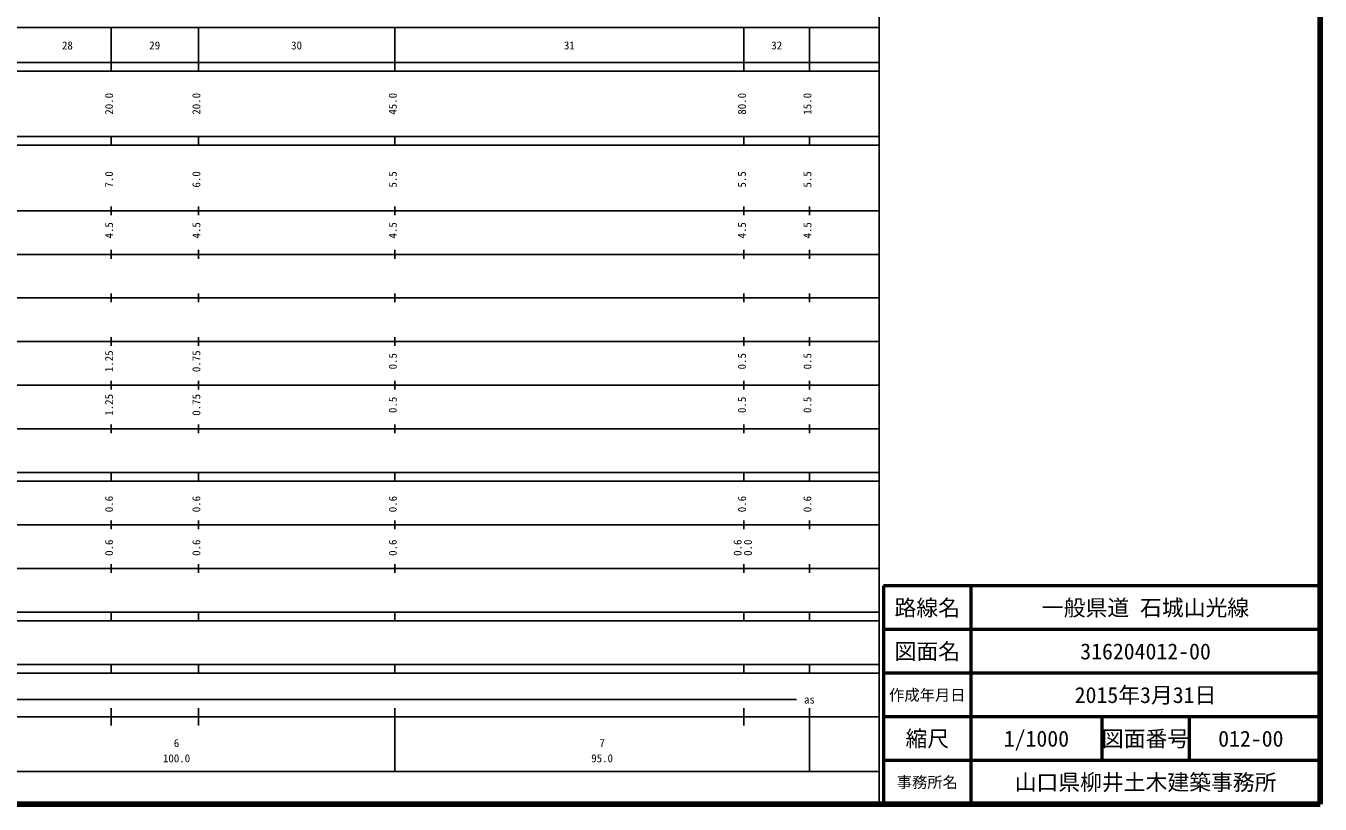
# Model space of a CAD drawing. Units: millimetres on the paper. Extents: x 40 to 680, y 20 to 380.
# Drawn here: x 383.5 to 680, y 20 to 198.4 of the extents above; entities that cross this region are included whole.
import ezdxf
from ezdxf.enums import TextEntityAlignment as Align

# ---------------------------------------------------------------- set-up
doc = ezdxf.new("R2010")
doc.units = ezdxf.units.MM
for name, color, linetype, lineweight in [('M-TTL', 2, 'Continuous', 140), ('M-TTL-BAND', 7, 'Continuous', 25), ('M-TTL-FRAM', 2, 'Continuous', 50), ('M-TTL-LINE', 7, 'Continuous', 50)]:
    doc.layers.add(name, color=color, linetype=linetype, lineweight=lineweight)
doc.layers.add('M-TTL-TXT', color=7, linetype='Continuous')
doc.styles.add('ＭＳ ゴシック', font='')
doc.styles.get('ＭＳ ゴシック').set_extended_font_data('MS Gothic')

msp = doc.modelspace()

# ---------------------------------------------------------------- linework, layer by layer
at = {"layer": 'M-TTL'}
for p, q in [((680, 20), (680, 380)), ((40, 20), (680, 20))]:
    msp.add_line(p, q, dxfattribs=at)
at = {"layer": 'M-TTL-BAND'}
for p, q in [((579, 20), (579, 370)), ((68, 198), (579, 198)), ((403, 188), (403, 198)), ((423, 188), (423, 198)), ((468, 188), (468, 198)), ((548, 188), (548, 198)), ((563, 188), (563, 198)), ((40, 190), (579, 190)), ((40, 188), (579, 188)), ((40, 173), (579, 173)), ((403, 171), (403, 173)), ((423, 171), (423, 173)), ((468, 171), (468, 173)), ((548, 171), (548, 173)), ((563, 171), (563, 173)), ((40, 171), (579, 171)), ((40, 156), (579, 156)), ((403, 155), (403, 157)), ((423, 155), (423, 157)), ((468, 155), (468, 157)), ((548, 155), (548, 157)), ((563, 155), (563, 157)), ((46, 146), (579, 146)), ((403, 145), (403, 147)), ((423, 145), (423, 147)), ((468, 145), (468, 147)), ((548, 145), (548, 147)), ((563, 145), (563, 147)), ((403, 135), (403, 137)), ((423, 135), (423, 137)), ((468, 135), (468, 137)), ((548, 135), (548, 137)), ((563, 135), (563, 137)), ((52, 136), (579, 136)), ((46, 126), (579, 126)), ((403, 125), (403, 127)), ((423, 125), (423, 127)), ((468, 125), (468, 127)), ((548, 125), (548, 127)), ((563, 125), (563, 127)), ((52, 116), (579, 116)), ((403, 115), (403, 117)), ((423, 115), (423, 117)), ((468, 115), (468, 117)), ((548, 115), (548, 117)), ((563, 115), (563, 117)), ((403, 105), (403, 107)), ((423, 105), (423, 107)), ((468, 105), (468, 107)), ((548, 105), (548, 107)), ((563, 105), (563, 107)), ((46, 106), (579, 106)), ((40, 96), (579, 96)), ((403, 94), (403, 96)), ((423, 94), (423, 96)), ((468, 94), (468, 96)), ((548, 94), (548, 96)), ((563, 94), (563, 96)), ((40, 94), (579, 94)), ((49, 84), (579, 84)), ((403, 83), (403, 85)), ((423, 83), (423, 85)), ((468, 83), (468, 85)), ((548, 83), (548, 85)), ((563, 83), (563, 85)), ((403, 73), (403, 75)), ((423, 73), (423, 75)), ((468, 73), (468, 75)), ((548, 73), (548, 75)), ((563, 73), (563, 75)), ((40, 74), (579, 74)), ((40, 64), (579, 64)), ((403, 62), (403, 64)), ((423, 62), (423, 64)), ((468, 62), (468, 64)), ((548, 62), (548, 64)), ((563, 62), (563, 64)), ((40, 62), (579, 62)), ((40, 52), (579, 52)), ((403, 50), (403, 52)), ((423, 50), (423, 52)), ((468, 50), (468, 52)), ((548, 50), (548, 52)), ((563, 50), (563, 52)), ((40, 50), (579, 50)), ((230.7, 44), (560, 44)), ((403, 38), (403, 42)), ((423, 38), (423, 42)), ((468, 27.5), (468, 42)), ((548, 38), (548, 42)), ((563, 27.5), (563, 42)), ((40, 40), (579, 40)), ((68, 27.5), (579, 27.5))]:
    msp.add_line(p, q, dxfattribs=at)
at = {"layer": 'M-TTL-FRAM'}
for p, q in [((680, 70), (580, 70)), ((580, 70), (580, 20))]:
    msp.add_line(p, q, dxfattribs=at)
at = {"layer": 'M-TTL-LINE'}
for p, q in [((600, 70), (600, 20)), ((680, 60), (580, 60)), ((680, 50), (580, 50)), ((680, 40), (580, 40)), ((630, 40), (630, 30)), ((650, 40), (650, 30)), ((680, 30), (580, 30))]:
    msp.add_line(p, q, dxfattribs=at)

# ---------------------------------------------------------------- texts
at = {"layer": 'M-TTL-BAND', "style": 'ＭＳ ゴシック'}
for s, p in [('28', (393, 192.405)), ('29', (413, 192.405)), ('30', (445.5, 192.405)), ('31', (508, 192.405)), ('32', (555.5, 192.405)), ('as', (563, 42.5)), ('6', (418, 32.523)), ('7', (515.5, 32.523)), ('100.0', (418, 29.033)), ('95.0', (515.5, 29.033))]:
    msp.add_text(s, height=1.833, dxfattribs=at).set_placement(p, align=Align.BOTTOM_CENTER)
for s, p in [('20.0', (404, 180.5)), ('20.0', (424, 180.5)), ('45.0', (469, 180.5)), ('80.0', (549, 180.5)), ('15.0', (564, 180.5)), ('7.0', (404, 163.174)), ('6.0', (424, 163.174)), ('5.5', (469, 163.174)), ('5.5', (549, 163.174)), ('5.5', (564, 163.174)), ('4.5', (404, 151.5)), ('4.5', (424, 151.5)), ('4.5', (469, 151.5)), ('4.5', (549, 151.5)), ('4.5', (564, 151.5)), ('1.25', (404, 121.5)), ('0.75', (424, 121.5)), ('0.5', (469, 121.5)), ('0.5', (549, 121.5)), ('0.5', (564, 121.5)), ('1.25', (404, 111.5)), ('0.75', (424, 111.5)), ('0.5', (469, 111.5)), ('0.5', (549, 111.5)), ('0.5', (564, 111.5)), ('0.6', (404, 88.764)), ('0.6', (424, 88.764)), ('0.6', (469, 88.764)), ('0.6', (549, 88.764)), ('0.6', (564, 88.764)), ('0.6', (404, 78.764)), ('0.6', (424, 78.764)), ('0.6', (469, 78.764)), ('0.6', (548, 78.764)), ('0.0', (550.37, 78.764))]:
    msp.add_text(s, height=1.833, rotation=90, dxfattribs=at).set_placement(p, align=Align.BOTTOM_CENTER)
at = {"layer": 'M-TTL-TXT', "style": 'ＭＳ ゴシック'}
for s, height, p in [('路線名', 3.666, (590, 65)), ('路線名', 3.666, (590, 65)), ('一般県道 石城山光線', 3.666, (640, 65)), ('図面名', 3.666, (590, 55)), ('図面名', 3.666, (590, 55)), ('316204012-00', 3.666, (640, 55)), ('作成年月日', 2.566, (590, 45)), ('作成年月日', 2.566, (590, 45)), ('2015年3月31日', 3.666, (640, 45)), ('縮尺', 3.666, (590, 35)), ('縮尺', 3.666, (590, 35)), ('1/1000', 3.666, (615, 35)), ('図面番号', 3.666, (640, 35)), ('図面番号', 3.666, (640, 35)), ('012-00', 3.666, (664.125, 35)), ('山口県柳井土木建築事務所', 3.666, (640, 25)), ('事務所名', 2.566, (590, 25)), ('事務所名', 2.566, (590, 25))]:
    msp.add_text(s, height=height, dxfattribs=at).set_placement(p, align=Align.MIDDLE_CENTER)

doc.saveas('drawing.dxf')
